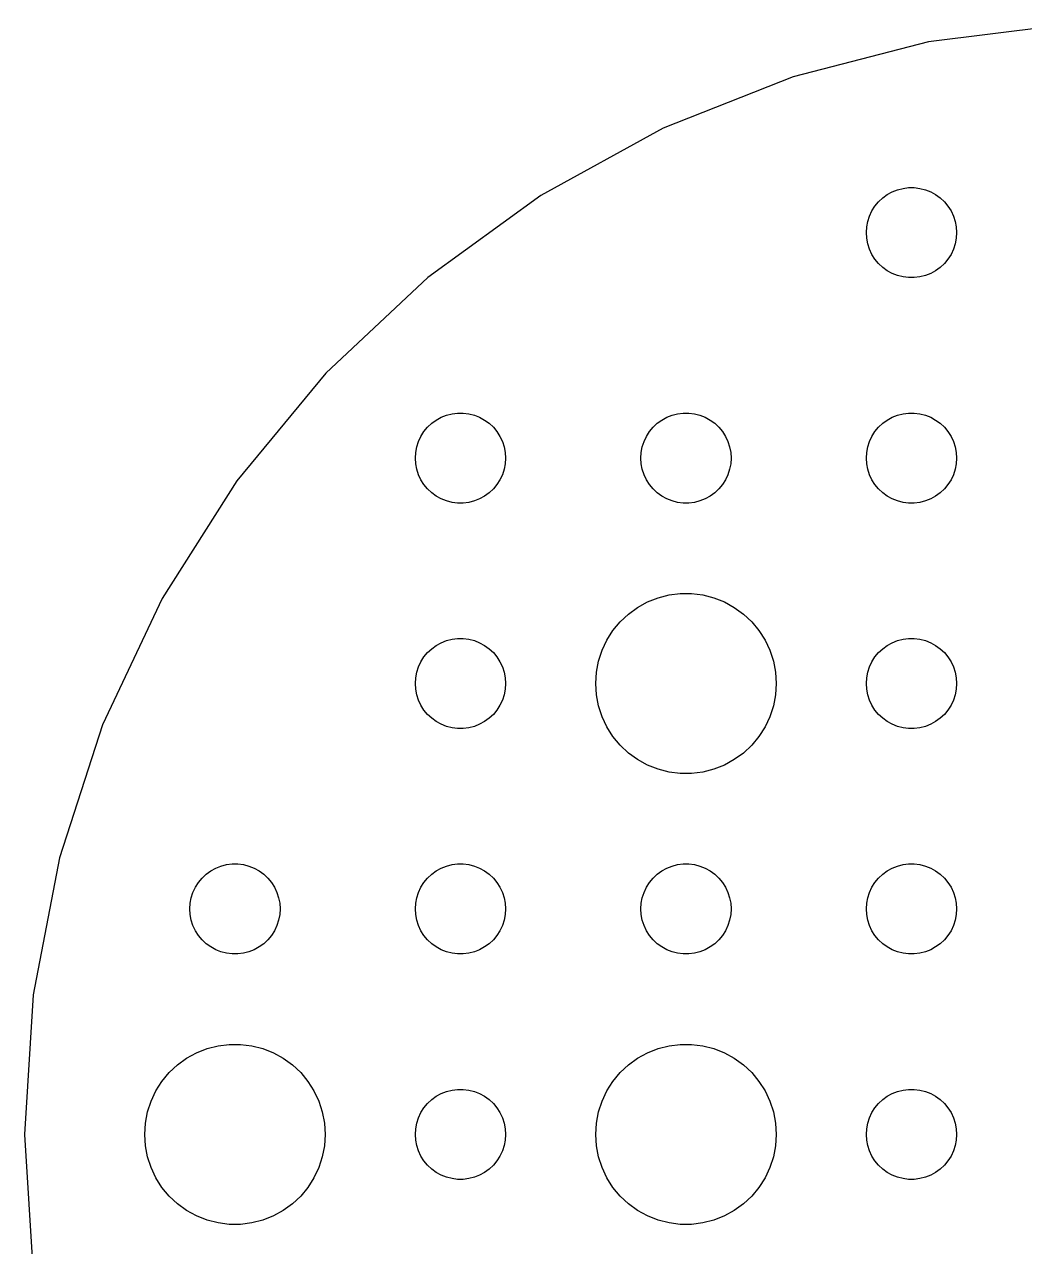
# Model space of a CAD drawing. Header units: metres. Extents: x -37 to 37, y 183 to 477.
# Drawn here: x -37 to -3.74, y 326.27 to 366.93 of the extents above; entities that cross this region are included whole.
import ezdxf

# ---------------------------------------------------------------- set-up
doc = ezdxf.new("R2010")
doc.units = ezdxf.units.M

msp = doc.modelspace()

# ---------------------------------------------------------------- linework, layer by layer
for p, q in [((-2.32324, 366.927), (-6.93311, 366.345)), ((-6.93311, 366.345), (-11.4336, 365.189)), ((-11.4336, 365.189), (-15.7538, 363.479)), ((-15.7538, 363.479), (-19.8256, 361.24)), ((-7.96352, 361.427), (-7.78107, 361.473)), ((-7.78107, 361.473), (-7.59418, 361.497)), ((-7.59418, 361.497), (-7.40581, 361.497)), ((-7.40581, 361.497), (-7.21892, 361.473)), ((-7.21892, 361.473), (-7.03647, 361.427)), ((-19.8256, 361.24), (-23.5847, 358.509)), ((-8.59344, 361.027), (-8.45613, 361.156)), ((-8.45613, 361.156), (-8.30373, 361.266)), ((-8.30373, 361.266), (-8.13866, 361.357)), ((-8.13866, 361.357), (-7.96352, 361.427)), ((-7.03647, 361.427), (-6.86133, 361.357)), ((-6.86133, 361.357), (-6.69626, 361.266)), ((-6.69626, 361.266), (-6.54385, 361.156)), ((-6.54385, 361.156), (-6.40654, 361.027)), ((-8.89465, 360.552), (-8.81445, 360.723)), ((-8.81445, 360.723), (-8.71352, 360.882)), ((-8.71352, 360.882), (-8.59344, 361.027)), ((-6.40654, 361.027), (-6.28647, 360.882)), ((-6.28647, 360.882), (-6.18553, 360.723)), ((-6.18553, 360.723), (-6.10533, 360.552)), ((-8.98816, 360.188), (-8.95287, 360.373)), ((-8.95287, 360.373), (-8.89465, 360.552)), ((-6.10533, 360.552), (-6.04712, 360.373)), ((-6.04712, 360.373), (-6.01183, 360.188)), ((-9, 360), (-8.98816, 360.188)), ((-8.98816, 359.812), (-9, 360)), ((-6.01183, 360.188), (-6, 360)), ((-6, 360), (-6.01183, 359.812)), ((-8.95287, 359.627), (-8.98816, 359.812)), ((-8.89465, 359.448), (-8.95287, 359.627)), ((-8.81445, 359.277), (-8.89465, 359.448)), ((-6.10533, 359.448), (-6.18553, 359.277)), ((-6.04712, 359.627), (-6.10533, 359.448)), ((-6.01183, 359.812), (-6.04712, 359.627)), ((-8.71352, 359.118), (-8.81445, 359.277)), ((-8.59344, 358.973), (-8.71352, 359.118)), ((-6.28647, 359.118), (-6.40654, 358.973)), ((-6.18553, 359.277), (-6.28647, 359.118)), ((-8.45613, 358.844), (-8.59344, 358.973)), ((-8.30373, 358.734), (-8.45613, 358.844)), ((-8.13866, 358.643), (-8.30373, 358.734)), ((-7.96352, 358.573), (-8.13866, 358.643)), ((-6.86133, 358.643), (-7.03647, 358.573)), ((-6.69626, 358.734), (-6.86133, 358.643)), ((-6.54385, 358.844), (-6.69626, 358.734)), ((-6.40654, 358.973), (-6.54385, 358.844)), ((-23.5847, 358.509), (-26.9718, 355.328)), ((-7.78107, 358.527), (-7.96352, 358.573)), ((-7.59418, 358.503), (-7.78107, 358.527)), ((-7.40581, 358.503), (-7.59418, 358.503)), ((-7.21892, 358.527), (-7.40581, 358.503)), ((-7.03647, 358.573), (-7.21892, 358.527)), ((-26.9718, 355.328), (-29.9336, 351.748)), ((-23.4561, 353.656), (-23.3037, 353.766)), ((-23.3037, 353.766), (-23.1387, 353.857)), ((-23.1387, 353.857), (-22.9635, 353.927)), ((-22.9635, 353.927), (-22.7811, 353.973)), ((-22.7811, 353.973), (-22.5942, 353.997)), ((-22.5942, 353.997), (-22.4058, 353.997)), ((-22.4058, 353.997), (-22.2189, 353.973)), ((-22.2189, 353.973), (-22.0365, 353.927)), ((-22.0365, 353.927), (-21.8613, 353.857)), ((-21.8613, 353.857), (-21.6963, 353.766)), ((-21.6963, 353.766), (-21.5439, 353.656)), ((-15.9561, 353.656), (-15.8037, 353.766)), ((-15.8037, 353.766), (-15.6387, 353.857)), ((-15.6387, 353.857), (-15.4635, 353.927)), ((-15.4635, 353.927), (-15.2811, 353.973)), ((-15.2811, 353.973), (-15.0942, 353.997)), ((-15.0942, 353.997), (-14.9058, 353.997)), ((-14.9058, 353.997), (-14.7189, 353.973)), ((-14.7189, 353.973), (-14.5365, 353.927)), ((-14.5365, 353.927), (-14.3613, 353.857)), ((-14.3613, 353.857), (-14.1963, 353.766)), ((-14.1963, 353.766), (-14.0439, 353.656)), ((-8.45613, 353.656), (-8.30373, 353.766)), ((-8.30373, 353.766), (-8.13866, 353.857)), ((-8.13866, 353.857), (-7.96352, 353.927)), ((-7.96352, 353.927), (-7.78107, 353.973)), ((-7.78107, 353.973), (-7.59418, 353.997)), ((-7.59418, 353.997), (-7.40581, 353.997)), ((-7.40581, 353.997), (-7.21892, 353.973)), ((-7.21892, 353.973), (-7.03647, 353.927)), ((-7.03647, 353.927), (-6.86133, 353.857)), ((-6.86133, 353.857), (-6.69626, 353.766)), ((-6.69626, 353.766), (-6.54385, 353.656)), ((-23.8145, 353.223), (-23.7135, 353.382)), ((-23.7135, 353.382), (-23.5934, 353.527)), ((-23.5934, 353.527), (-23.4561, 353.656)), ((-21.5439, 353.656), (-21.4065, 353.527)), ((-21.4065, 353.527), (-21.2865, 353.382)), ((-21.2865, 353.382), (-21.1855, 353.223)), ((-16.3145, 353.223), (-16.2135, 353.382)), ((-16.2135, 353.382), (-16.0934, 353.527)), ((-16.0934, 353.527), (-15.9561, 353.656)), ((-14.0439, 353.656), (-13.9065, 353.527)), ((-13.9065, 353.527), (-13.7865, 353.382)), ((-13.7865, 353.382), (-13.6855, 353.223)), ((-8.81445, 353.223), (-8.71352, 353.382)), ((-8.71352, 353.382), (-8.59344, 353.527)), ((-8.59344, 353.527), (-8.45613, 353.656)), ((-6.54385, 353.656), (-6.40654, 353.527)), ((-6.40654, 353.527), (-6.28647, 353.382)), ((-6.28647, 353.382), (-6.18553, 353.223)), ((-23.9529, 352.873), (-23.8947, 353.052)), ((-23.8947, 353.052), (-23.8145, 353.223)), ((-21.1855, 353.223), (-21.1053, 353.052)), ((-21.1053, 353.052), (-21.0471, 352.873)), ((-16.4529, 352.873), (-16.3947, 353.052)), ((-16.3947, 353.052), (-16.3145, 353.223)), ((-13.6855, 353.223), (-13.6053, 353.052)), ((-13.6053, 353.052), (-13.5471, 352.873)), ((-8.95287, 352.873), (-8.89465, 353.052)), ((-8.89465, 353.052), (-8.81445, 353.223)), ((-6.18553, 353.223), (-6.10533, 353.052)), ((-6.10533, 353.052), (-6.04712, 352.873)), ((-24, 352.5), (-23.9882, 352.688)), ((-23.9882, 352.688), (-23.9529, 352.873)), ((-21.0471, 352.873), (-21.0118, 352.688)), ((-21.0118, 352.688), (-21, 352.5)), ((-16.5, 352.5), (-16.4882, 352.688)), ((-16.4882, 352.688), (-16.4529, 352.873)), ((-13.5471, 352.873), (-13.5118, 352.688)), ((-13.5118, 352.688), (-13.5, 352.5)), ((-9, 352.5), (-8.98816, 352.688)), ((-8.98816, 352.688), (-8.95287, 352.873)), ((-6.04712, 352.873), (-6.01183, 352.688)), ((-6.01183, 352.688), (-6, 352.5)), ((-23.9882, 352.312), (-24, 352.5)), ((-23.9529, 352.127), (-23.9882, 352.312)), ((-23.8947, 351.948), (-23.9529, 352.127)), ((-21.0471, 352.127), (-21.1053, 351.948)), ((-21.0118, 352.312), (-21.0471, 352.127)), ((-21, 352.5), (-21.0118, 352.312)), ((-16.4882, 352.312), (-16.5, 352.5)), ((-16.4529, 352.127), (-16.4882, 352.312)), ((-16.3947, 351.948), (-16.4529, 352.127)), ((-13.5471, 352.127), (-13.6053, 351.948)), ((-13.5118, 352.312), (-13.5471, 352.127)), ((-13.5, 352.5), (-13.5118, 352.312)), ((-8.98816, 352.312), (-9, 352.5)), ((-8.95287, 352.127), (-8.98816, 352.312)), ((-8.89465, 351.948), (-8.95287, 352.127)), ((-6.04712, 352.127), (-6.10533, 351.948)), ((-6.01183, 352.312), (-6.04712, 352.127)), ((-6, 352.5), (-6.01183, 352.312)), ((-29.9336, 351.748), (-32.4233, 347.825)), ((-23.8145, 351.777), (-23.8947, 351.948)), ((-23.7135, 351.618), (-23.8145, 351.777)), ((-21.1855, 351.777), (-21.2865, 351.618)), ((-21.1053, 351.948), (-21.1855, 351.777)), ((-16.3145, 351.777), (-16.3947, 351.948)), ((-16.2135, 351.618), (-16.3145, 351.777)), ((-13.6855, 351.777), (-13.7865, 351.618)), ((-13.6053, 351.948), (-13.6855, 351.777)), ((-8.81445, 351.777), (-8.89465, 351.948)), ((-8.71352, 351.618), (-8.81445, 351.777)), ((-6.18553, 351.777), (-6.28647, 351.618)), ((-6.10533, 351.948), (-6.18553, 351.777)), ((-23.5934, 351.473), (-23.7135, 351.618)), ((-23.4561, 351.344), (-23.5934, 351.473)), ((-23.3037, 351.234), (-23.4561, 351.344)), ((-21.5439, 351.344), (-21.6963, 351.234)), ((-21.4065, 351.473), (-21.5439, 351.344)), ((-21.2865, 351.618), (-21.4065, 351.473)), ((-16.0934, 351.473), (-16.2135, 351.618)), ((-15.9561, 351.344), (-16.0934, 351.473)), ((-15.8037, 351.234), (-15.9561, 351.344)), ((-14.0439, 351.344), (-14.1963, 351.234)), ((-13.9065, 351.473), (-14.0439, 351.344)), ((-13.7865, 351.618), (-13.9065, 351.473)), ((-8.59344, 351.473), (-8.71352, 351.618)), ((-8.45613, 351.344), (-8.59344, 351.473)), ((-8.30373, 351.234), (-8.45613, 351.344)), ((-6.54385, 351.344), (-6.69626, 351.234)), ((-6.40654, 351.473), (-6.54385, 351.344)), ((-6.28647, 351.618), (-6.40654, 351.473)), ((-23.1387, 351.143), (-23.3037, 351.234)), ((-22.9635, 351.073), (-23.1387, 351.143)), ((-22.7811, 351.027), (-22.9635, 351.073)), ((-22.5942, 351.003), (-22.7811, 351.027)), ((-22.4058, 351.003), (-22.5942, 351.003)), ((-22.2189, 351.027), (-22.4058, 351.003)), ((-22.0365, 351.073), (-22.2189, 351.027)), ((-21.8613, 351.143), (-22.0365, 351.073)), ((-21.6963, 351.234), (-21.8613, 351.143)), ((-15.6387, 351.143), (-15.8037, 351.234)), ((-15.4635, 351.073), (-15.6387, 351.143)), ((-15.2811, 351.027), (-15.4635, 351.073)), ((-15.0942, 351.003), (-15.2811, 351.027)), ((-14.9058, 351.003), (-15.0942, 351.003)), ((-14.7189, 351.027), (-14.9058, 351.003)), ((-14.5365, 351.073), (-14.7189, 351.027)), ((-14.3613, 351.143), (-14.5365, 351.073)), ((-14.1963, 351.234), (-14.3613, 351.143)), ((-8.13866, 351.143), (-8.30373, 351.234)), ((-7.96352, 351.073), (-8.13866, 351.143)), ((-7.78107, 351.027), (-7.96352, 351.073)), ((-7.59418, 351.003), (-7.78107, 351.027)), ((-7.40581, 351.003), (-7.59418, 351.003)), ((-7.21892, 351.027), (-7.40581, 351.003)), ((-7.03647, 351.073), (-7.21892, 351.027)), ((-6.86133, 351.143), (-7.03647, 351.073)), ((-6.69626, 351.234), (-6.86133, 351.143)), ((-32.4233, 347.825), (-34.4017, 343.621)), ((-16.6075, 347.533), (-16.2773, 347.714)), ((-16.2773, 347.714), (-15.927, 347.853)), ((-15.927, 347.853), (-15.5621, 347.947)), ((-15.5621, 347.947), (-15.1884, 347.994)), ((-15.1884, 347.994), (-14.8116, 347.994)), ((-14.8116, 347.994), (-14.4379, 347.947)), ((-14.4379, 347.947), (-14.0729, 347.853)), ((-14.0729, 347.853), (-13.7227, 347.714)), ((-13.7227, 347.714), (-13.3925, 347.533)), ((-17.1869, 347.054), (-16.9123, 347.312)), ((-16.9123, 347.312), (-16.6075, 347.533)), ((-13.3925, 347.533), (-13.0877, 347.312)), ((-13.0877, 347.312), (-12.8131, 347.054)), ((-17.427, 346.763), (-17.1869, 347.054)), ((-12.8131, 347.054), (-12.5729, 346.763)), ((-23.1387, 346.357), (-22.9635, 346.427)), ((-22.9635, 346.427), (-22.7811, 346.473)), ((-22.7811, 346.473), (-22.5942, 346.497)), ((-22.5942, 346.497), (-22.4058, 346.497)), ((-22.4058, 346.497), (-22.2189, 346.473)), ((-22.2189, 346.473), (-22.0365, 346.427)), ((-22.0365, 346.427), (-21.8613, 346.357)), ((-17.7893, 346.104), (-17.6289, 346.445)), ((-17.6289, 346.445), (-17.427, 346.763)), ((-12.5729, 346.763), (-12.3711, 346.445)), ((-12.3711, 346.445), (-12.2107, 346.104)), ((-8.13866, 346.357), (-7.96352, 346.427)), ((-7.96352, 346.427), (-7.78107, 346.473)), ((-7.78107, 346.473), (-7.59418, 346.497)), ((-7.59418, 346.497), (-7.40581, 346.497)), ((-7.40581, 346.497), (-7.21892, 346.473)), ((-7.21892, 346.473), (-7.03647, 346.427)), ((-7.03647, 346.427), (-6.86133, 346.357)), ((-23.7135, 345.882), (-23.5934, 346.027)), ((-23.5934, 346.027), (-23.4561, 346.156)), ((-23.4561, 346.156), (-23.3037, 346.266)), ((-23.3037, 346.266), (-23.1387, 346.357)), ((-21.8613, 346.357), (-21.6963, 346.266)), ((-21.6963, 346.266), (-21.5439, 346.156)), ((-21.5439, 346.156), (-21.4065, 346.027)), ((-21.4065, 346.027), (-21.2865, 345.882)), ((-17.9057, 345.746), (-17.7893, 346.104)), ((-12.2107, 346.104), (-12.0942, 345.746)), ((-8.71352, 345.882), (-8.59344, 346.027)), ((-8.59344, 346.027), (-8.45613, 346.156)), ((-8.45613, 346.156), (-8.30373, 346.266)), ((-8.30373, 346.266), (-8.13866, 346.357)), ((-6.86133, 346.357), (-6.69626, 346.266)), ((-6.69626, 346.266), (-6.54385, 346.156)), ((-6.54385, 346.156), (-6.40654, 346.027)), ((-6.40654, 346.027), (-6.28647, 345.882)), ((-23.8947, 345.552), (-23.8145, 345.723)), ((-23.8145, 345.723), (-23.7135, 345.882)), ((-21.2865, 345.882), (-21.1855, 345.723)), ((-21.1855, 345.723), (-21.1053, 345.552)), ((-17.9763, 345.376), (-17.9057, 345.746)), ((-12.0942, 345.746), (-12.0237, 345.376)), ((-8.89465, 345.552), (-8.81445, 345.723)), ((-8.81445, 345.723), (-8.71352, 345.882)), ((-6.28647, 345.882), (-6.18553, 345.723)), ((-6.18553, 345.723), (-6.10533, 345.552)), ((-23.9882, 345.188), (-23.9529, 345.373)), ((-23.9529, 345.373), (-23.8947, 345.552)), ((-21.1053, 345.552), (-21.0471, 345.373)), ((-21.0471, 345.373), (-21.0118, 345.188)), ((-18, 345), (-17.9763, 345.376)), ((-12.0237, 345.376), (-12, 345)), ((-8.98816, 345.188), (-8.95287, 345.373)), ((-8.95287, 345.373), (-8.89465, 345.552)), ((-6.10533, 345.552), (-6.04712, 345.373)), ((-6.04712, 345.373), (-6.01183, 345.188)), ((-24, 345), (-23.9882, 345.188)), ((-23.9882, 344.812), (-24, 345)), ((-23.9529, 344.627), (-23.9882, 344.812)), ((-21.0118, 344.812), (-21.0471, 344.627)), ((-21.0118, 345.188), (-21, 345)), ((-21, 345), (-21.0118, 344.812)), ((-17.9763, 344.624), (-18, 345)), ((-12, 345), (-12.0237, 344.624)), ((-9, 345), (-8.98816, 345.188)), ((-8.98816, 344.812), (-9, 345)), ((-8.95287, 344.627), (-8.98816, 344.812)), ((-6.01183, 344.812), (-6.04712, 344.627)), ((-6.01183, 345.188), (-6, 345)), ((-6, 345), (-6.01183, 344.812)), ((-23.8947, 344.448), (-23.9529, 344.627)), ((-23.8145, 344.277), (-23.8947, 344.448)), ((-21.1053, 344.448), (-21.1855, 344.277)), ((-21.0471, 344.627), (-21.1053, 344.448)), ((-17.9057, 344.254), (-17.9763, 344.624)), ((-12.0237, 344.624), (-12.0942, 344.254)), ((-8.89465, 344.448), (-8.95287, 344.627)), ((-8.81445, 344.277), (-8.89465, 344.448)), ((-6.10533, 344.448), (-6.18553, 344.277)), ((-6.04712, 344.627), (-6.10533, 344.448)), ((-23.7135, 344.118), (-23.8145, 344.277)), ((-23.5934, 343.973), (-23.7135, 344.118)), ((-21.2865, 344.118), (-21.4065, 343.973)), ((-21.1855, 344.277), (-21.2865, 344.118)), ((-17.7893, 343.896), (-17.9057, 344.254)), ((-12.0942, 344.254), (-12.2107, 343.896)), ((-8.71352, 344.118), (-8.81445, 344.277)), ((-8.59344, 343.973), (-8.71352, 344.118)), ((-6.28647, 344.118), (-6.40654, 343.973)), ((-6.18553, 344.277), (-6.28647, 344.118)), ((-34.4017, 343.621), (-35.8376, 339.202)), ((-23.4561, 343.844), (-23.5934, 343.973)), ((-23.3037, 343.734), (-23.4561, 343.844)), ((-23.1387, 343.643), (-23.3037, 343.734)), ((-22.9635, 343.573), (-23.1387, 343.643)), ((-21.8613, 343.643), (-22.0365, 343.573)), ((-21.6963, 343.734), (-21.8613, 343.643)), ((-21.5439, 343.844), (-21.6963, 343.734)), ((-21.4065, 343.973), (-21.5439, 343.844)), ((-17.6289, 343.555), (-17.7893, 343.896)), ((-12.2107, 343.896), (-12.3711, 343.555)), ((-8.45613, 343.844), (-8.59344, 343.973)), ((-8.30373, 343.734), (-8.45613, 343.844)), ((-8.13866, 343.643), (-8.30373, 343.734)), ((-7.96352, 343.573), (-8.13866, 343.643)), ((-6.86133, 343.643), (-7.03647, 343.573)), ((-6.69626, 343.734), (-6.86133, 343.643)), ((-6.54385, 343.844), (-6.69626, 343.734)), ((-6.40654, 343.973), (-6.54385, 343.844)), ((-22.7811, 343.527), (-22.9635, 343.573)), ((-22.5942, 343.503), (-22.7811, 343.527)), ((-22.4058, 343.503), (-22.5942, 343.503)), ((-22.2189, 343.527), (-22.4058, 343.503)), ((-22.0365, 343.573), (-22.2189, 343.527)), ((-17.427, 343.237), (-17.6289, 343.555)), ((-17.1869, 342.946), (-17.427, 343.237)), ((-12.5729, 343.237), (-12.8131, 342.946)), ((-12.3711, 343.555), (-12.5729, 343.237)), ((-7.78107, 343.527), (-7.96352, 343.573)), ((-7.59418, 343.503), (-7.78107, 343.527)), ((-7.40581, 343.503), (-7.59418, 343.503)), ((-7.21892, 343.527), (-7.40581, 343.503)), ((-7.03647, 343.573), (-7.21892, 343.527)), ((-16.9123, 342.688), (-17.1869, 342.946)), ((-12.8131, 342.946), (-13.0877, 342.688)), ((-16.6075, 342.467), (-16.9123, 342.688)), ((-16.2773, 342.286), (-16.6075, 342.467)), ((-13.3925, 342.467), (-13.7227, 342.286)), ((-13.0877, 342.688), (-13.3925, 342.467)), ((-15.927, 342.147), (-16.2773, 342.286)), ((-15.5621, 342.053), (-15.927, 342.147)), ((-15.1884, 342.006), (-15.5621, 342.053)), ((-14.8116, 342.006), (-15.1884, 342.006)), ((-14.4379, 342.053), (-14.8116, 342.006)), ((-14.0729, 342.147), (-14.4379, 342.053)), ((-13.7227, 342.286), (-14.0729, 342.147)), ((-35.8376, 339.202), (-36.7082, 334.637)), ((-30.9561, 338.656), (-30.8037, 338.766)), ((-30.8037, 338.766), (-30.6387, 338.857)), ((-30.6387, 338.857), (-30.4635, 338.927)), ((-30.4635, 338.927), (-30.2811, 338.973)), ((-30.2811, 338.973), (-30.0942, 338.997)), ((-30.0942, 338.997), (-29.9058, 338.997)), ((-29.9058, 338.997), (-29.7189, 338.973)), ((-29.7189, 338.973), (-29.5365, 338.927)), ((-29.5365, 338.927), (-29.3613, 338.857)), ((-29.3613, 338.857), (-29.1963, 338.766)), ((-29.1963, 338.766), (-29.0439, 338.656)), ((-23.4561, 338.656), (-23.3037, 338.766)), ((-23.3037, 338.766), (-23.1387, 338.857)), ((-23.1387, 338.857), (-22.9635, 338.927)), ((-22.9635, 338.927), (-22.7811, 338.973)), ((-22.7811, 338.973), (-22.5942, 338.997)), ((-22.5942, 338.997), (-22.4058, 338.997)), ((-22.4058, 338.997), (-22.2189, 338.973)), ((-22.2189, 338.973), (-22.0365, 338.927)), ((-22.0365, 338.927), (-21.8613, 338.857)), ((-21.8613, 338.857), (-21.6963, 338.766)), ((-21.6963, 338.766), (-21.5439, 338.656)), ((-15.9561, 338.656), (-15.8037, 338.766)), ((-15.8037, 338.766), (-15.6387, 338.857)), ((-15.6387, 338.857), (-15.4635, 338.927)), ((-15.4635, 338.927), (-15.2811, 338.973)), ((-15.2811, 338.973), (-15.0942, 338.997)), ((-15.0942, 338.997), (-14.9058, 338.997)), ((-14.9058, 338.997), (-14.7189, 338.973)), ((-14.7189, 338.973), (-14.5365, 338.927)), ((-14.5365, 338.927), (-14.3613, 338.857)), ((-14.3613, 338.857), (-14.1963, 338.766)), ((-14.1963, 338.766), (-14.0439, 338.656)), ((-8.45613, 338.656), (-8.30373, 338.766)), ((-8.30373, 338.766), (-8.13866, 338.857)), ((-8.13866, 338.857), (-7.96352, 338.927)), ((-7.96352, 338.927), (-7.78107, 338.973)), ((-7.78107, 338.973), (-7.59418, 338.997)), ((-7.59418, 338.997), (-7.40581, 338.997)), ((-7.40581, 338.997), (-7.21892, 338.973)), ((-7.21892, 338.973), (-7.03647, 338.927)), ((-7.03647, 338.927), (-6.86133, 338.857)), ((-6.86133, 338.857), (-6.69626, 338.766)), ((-6.69626, 338.766), (-6.54385, 338.656)), ((-31.3145, 338.223), (-31.2135, 338.382)), ((-31.2135, 338.382), (-31.0934, 338.527)), ((-31.0934, 338.527), (-30.9561, 338.656)), ((-29.0439, 338.656), (-28.9065, 338.527)), ((-28.9065, 338.527), (-28.7865, 338.382)), ((-28.7865, 338.382), (-28.6855, 338.223)), ((-23.8145, 338.223), (-23.7135, 338.382)), ((-23.7135, 338.382), (-23.5934, 338.527)), ((-23.5934, 338.527), (-23.4561, 338.656)), ((-21.5439, 338.656), (-21.4065, 338.527)), ((-21.4065, 338.527), (-21.2865, 338.382)), ((-21.2865, 338.382), (-21.1855, 338.223)), ((-16.3145, 338.223), (-16.2135, 338.382)), ((-16.2135, 338.382), (-16.0934, 338.527)), ((-16.0934, 338.527), (-15.9561, 338.656)), ((-14.0439, 338.656), (-13.9065, 338.527)), ((-13.9065, 338.527), (-13.7865, 338.382)), ((-13.7865, 338.382), (-13.6855, 338.223)), ((-8.81445, 338.223), (-8.71352, 338.382)), ((-8.71352, 338.382), (-8.59344, 338.527)), ((-8.59344, 338.527), (-8.45613, 338.656)), ((-6.54385, 338.656), (-6.40654, 338.527)), ((-6.40654, 338.527), (-6.28647, 338.382)), ((-6.28647, 338.382), (-6.18553, 338.223)), ((-31.4529, 337.873), (-31.3947, 338.052)), ((-31.3947, 338.052), (-31.3145, 338.223)), ((-28.6855, 338.223), (-28.6053, 338.052)), ((-28.6053, 338.052), (-28.5471, 337.873)), ((-23.9529, 337.873), (-23.8947, 338.052)), ((-23.8947, 338.052), (-23.8145, 338.223)), ((-21.1855, 338.223), (-21.1053, 338.052)), ((-21.1053, 338.052), (-21.0471, 337.873)), ((-16.4529, 337.873), (-16.3947, 338.052)), ((-16.3947, 338.052), (-16.3145, 338.223)), ((-13.6855, 338.223), (-13.6053, 338.052)), ((-13.6053, 338.052), (-13.5471, 337.873)), ((-8.95287, 337.873), (-8.89465, 338.052)), ((-8.89465, 338.052), (-8.81445, 338.223)), ((-6.18553, 338.223), (-6.10533, 338.052)), ((-6.10533, 338.052), (-6.04712, 337.873)), ((-31.5, 337.5), (-31.4882, 337.688)), ((-31.4882, 337.312), (-31.5, 337.5)), ((-31.4882, 337.688), (-31.4529, 337.873)), ((-28.5471, 337.873), (-28.5118, 337.688)), ((-28.5118, 337.688), (-28.5, 337.5)), ((-28.5, 337.5), (-28.5118, 337.312)), ((-24, 337.5), (-23.9882, 337.688)), ((-23.9882, 337.312), (-24, 337.5)), ((-23.9882, 337.688), (-23.9529, 337.873)), ((-21.0471, 337.873), (-21.0118, 337.688)), ((-21.0118, 337.688), (-21, 337.5)), ((-21, 337.5), (-21.0118, 337.312)), ((-16.5, 337.5), (-16.4882, 337.688)), ((-16.4882, 337.312), (-16.5, 337.5)), ((-16.4882, 337.688), (-16.4529, 337.873)), ((-13.5471, 337.873), (-13.5118, 337.688)), ((-13.5118, 337.688), (-13.5, 337.5)), ((-13.5, 337.5), (-13.5118, 337.312)), ((-9, 337.5), (-8.98816, 337.688)), ((-8.98816, 337.312), (-9, 337.5)), ((-8.98816, 337.688), (-8.95287, 337.873)), ((-6.04712, 337.873), (-6.01183, 337.688)), ((-6.01183, 337.688), (-6, 337.5)), ((-6, 337.5), (-6.01183, 337.312)), ((-31.4529, 337.127), (-31.4882, 337.312)), ((-31.3947, 336.948), (-31.4529, 337.127)), ((-28.5471, 337.127), (-28.6053, 336.948)), ((-28.5118, 337.312), (-28.5471, 337.127)), ((-23.9529, 337.127), (-23.9882, 337.312)), ((-23.8947, 336.948), (-23.9529, 337.127)), ((-21.0471, 337.127), (-21.1053, 336.948)), ((-21.0118, 337.312), (-21.0471, 337.127)), ((-16.4529, 337.127), (-16.4882, 337.312)), ((-16.3947, 336.948), (-16.4529, 337.127)), ((-13.5471, 337.127), (-13.6053, 336.948)), ((-13.5118, 337.312), (-13.5471, 337.127)), ((-8.95287, 337.127), (-8.98816, 337.312)), ((-8.89465, 336.948), (-8.95287, 337.127)), ((-6.04712, 337.127), (-6.10533, 336.948)), ((-6.01183, 337.312), (-6.04712, 337.127)), ((-31.3145, 336.777), (-31.3947, 336.948)), ((-31.2135, 336.618), (-31.3145, 336.777)), ((-28.6855, 336.777), (-28.7865, 336.618)), ((-28.6053, 336.948), (-28.6855, 336.777)), ((-23.8145, 336.777), (-23.8947, 336.948)), ((-23.7135, 336.618), (-23.8145, 336.777)), ((-21.1855, 336.777), (-21.2865, 336.618)), ((-21.1053, 336.948), (-21.1855, 336.777)), ((-16.3145, 336.777), (-16.3947, 336.948)), ((-16.2135, 336.618), (-16.3145, 336.777)), ((-13.6855, 336.777), (-13.7865, 336.618)), ((-13.6053, 336.948), (-13.6855, 336.777)), ((-8.81445, 336.777), (-8.89465, 336.948)), ((-8.71352, 336.618), (-8.81445, 336.777)), ((-6.18553, 336.777), (-6.28647, 336.618)), ((-6.10533, 336.948), (-6.18553, 336.777)), ((-31.0934, 336.473), (-31.2135, 336.618)), ((-30.9561, 336.344), (-31.0934, 336.473)), ((-30.8037, 336.234), (-30.9561, 336.344)), ((-29.0439, 336.344), (-29.1963, 336.234)), ((-28.9065, 336.473), (-29.0439, 336.344)), ((-28.7865, 336.618), (-28.9065, 336.473)), ((-23.5934, 336.473), (-23.7135, 336.618)), ((-23.4561, 336.344), (-23.5934, 336.473)), ((-23.3037, 336.234), (-23.4561, 336.344)), ((-21.5439, 336.344), (-21.6963, 336.234)), ((-21.4065, 336.473), (-21.5439, 336.344)), ((-21.2865, 336.618), (-21.4065, 336.473)), ((-16.0934, 336.473), (-16.2135, 336.618)), ((-15.9561, 336.344), (-16.0934, 336.473)), ((-15.8037, 336.234), (-15.9561, 336.344)), ((-14.0439, 336.344), (-14.1963, 336.234)), ((-13.9065, 336.473), (-14.0439, 336.344)), ((-13.7865, 336.618), (-13.9065, 336.473)), ((-8.59344, 336.473), (-8.71352, 336.618)), ((-8.45613, 336.344), (-8.59344, 336.473)), ((-8.30373, 336.234), (-8.45613, 336.344)), ((-6.54385, 336.344), (-6.69626, 336.234)), ((-6.40654, 336.473), (-6.54385, 336.344)), ((-6.28647, 336.618), (-6.40654, 336.473)), ((-30.6387, 336.143), (-30.8037, 336.234)), ((-30.4635, 336.073), (-30.6387, 336.143)), ((-30.2811, 336.027), (-30.4635, 336.073)), ((-30.0942, 336.003), (-30.2811, 336.027)), ((-29.9058, 336.003), (-30.0942, 336.003)), ((-29.7189, 336.027), (-29.9058, 336.003)), ((-29.5365, 336.073), (-29.7189, 336.027)), ((-29.3613, 336.143), (-29.5365, 336.073)), ((-29.1963, 336.234), (-29.3613, 336.143)), ((-23.1387, 336.143), (-23.3037, 336.234)), ((-22.9635, 336.073), (-23.1387, 336.143)), ((-22.7811, 336.027), (-22.9635, 336.073)), ((-22.5942, 336.003), (-22.7811, 336.027)), ((-22.4058, 336.003), (-22.5942, 336.003)), ((-22.2189, 336.027), (-22.4058, 336.003)), ((-22.0365, 336.073), (-22.2189, 336.027)), ((-21.8613, 336.143), (-22.0365, 336.073)), ((-21.6963, 336.234), (-21.8613, 336.143)), ((-15.6387, 336.143), (-15.8037, 336.234)), ((-15.4635, 336.073), (-15.6387, 336.143)), ((-15.2811, 336.027), (-15.4635, 336.073)), ((-15.0942, 336.003), (-15.2811, 336.027)), ((-14.9058, 336.003), (-15.0942, 336.003)), ((-14.7189, 336.027), (-14.9058, 336.003)), ((-14.5365, 336.073), (-14.7189, 336.027)), ((-14.3613, 336.143), (-14.5365, 336.073)), ((-14.1963, 336.234), (-14.3613, 336.143)), ((-8.13866, 336.143), (-8.30373, 336.234)), ((-7.96352, 336.073), (-8.13866, 336.143)), ((-7.78107, 336.027), (-7.96352, 336.073)), ((-7.59418, 336.003), (-7.78107, 336.027)), ((-7.40581, 336.003), (-7.59418, 336.003)), ((-7.21892, 336.027), (-7.40581, 336.003)), ((-7.03647, 336.073), (-7.21892, 336.027)), ((-6.86133, 336.143), (-7.03647, 336.073)), ((-6.69626, 336.234), (-6.86133, 336.143)), ((-36.7082, 334.637), (-37, 330)), ((-31.6075, 332.533), (-31.2773, 332.714)), ((-31.2773, 332.714), (-30.927, 332.853)), ((-30.927, 332.853), (-30.5621, 332.947)), ((-30.5621, 332.947), (-30.1884, 332.994)), ((-30.1884, 332.994), (-29.8116, 332.994)), ((-29.8116, 332.994), (-29.4379, 332.947)), ((-29.4379, 332.947), (-29.0729, 332.853)), ((-29.0729, 332.853), (-28.7227, 332.714)), ((-28.7227, 332.714), (-28.3925, 332.533)), ((-16.6075, 332.533), (-16.2773, 332.714)), ((-16.2773, 332.714), (-15.927, 332.853)), ((-15.927, 332.853), (-15.5621, 332.947)), ((-15.5621, 332.947), (-15.1884, 332.994)), ((-15.1884, 332.994), (-14.8116, 332.994)), ((-14.8116, 332.994), (-14.4379, 332.947)), ((-14.4379, 332.947), (-14.0729, 332.853)), ((-14.0729, 332.853), (-13.7227, 332.714)), ((-13.7227, 332.714), (-13.3925, 332.533)), ((-32.1869, 332.054), (-31.9123, 332.312)), ((-31.9123, 332.312), (-31.6075, 332.533)), ((-28.3925, 332.533), (-28.0877, 332.312)), ((-28.0877, 332.312), (-27.8131, 332.054)), ((-17.1869, 332.054), (-16.9123, 332.312)), ((-16.9123, 332.312), (-16.6075, 332.533)), ((-13.3925, 332.533), (-13.0877, 332.312)), ((-13.0877, 332.312), (-12.8131, 332.054)), ((-32.427, 331.763), (-32.1869, 332.054)), ((-27.8131, 332.054), (-27.5729, 331.763)), ((-17.427, 331.763), (-17.1869, 332.054)), ((-12.8131, 332.054), (-12.5729, 331.763)), ((-32.7893, 331.104), (-32.6289, 331.445)), ((-32.6289, 331.445), (-32.427, 331.763)), ((-27.5729, 331.763), (-27.3711, 331.445)), ((-27.3711, 331.445), (-27.2107, 331.104)), ((-23.1387, 331.357), (-22.9635, 331.427)), ((-22.9635, 331.427), (-22.7811, 331.473)), ((-22.7811, 331.473), (-22.5942, 331.497)), ((-22.5942, 331.497), (-22.4058, 331.497)), ((-22.4058, 331.497), (-22.2189, 331.473)), ((-22.2189, 331.473), (-22.0365, 331.427)), ((-22.0365, 331.427), (-21.8613, 331.357)), ((-17.7893, 331.104), (-17.6289, 331.445)), ((-17.6289, 331.445), (-17.427, 331.763)), ((-12.5729, 331.763), (-12.3711, 331.445)), ((-12.3711, 331.445), (-12.2107, 331.104)), ((-8.13866, 331.357), (-7.96352, 331.427)), ((-7.96352, 331.427), (-7.78107, 331.473)), ((-7.78107, 331.473), (-7.59418, 331.497)), ((-7.59418, 331.497), (-7.40581, 331.497)), ((-7.40581, 331.497), (-7.21892, 331.473)), ((-7.21892, 331.473), (-7.03647, 331.427)), ((-7.03647, 331.427), (-6.86133, 331.357)), ((-32.9057, 330.746), (-32.7893, 331.104)), ((-27.2107, 331.104), (-27.0942, 330.746)), ((-23.7135, 330.882), (-23.5934, 331.027)), ((-23.5934, 331.027), (-23.4561, 331.156)), ((-23.4561, 331.156), (-23.3037, 331.266)), ((-23.3037, 331.266), (-23.1387, 331.357)), ((-21.8613, 331.357), (-21.6963, 331.266)), ((-21.6963, 331.266), (-21.5439, 331.156)), ((-21.5439, 331.156), (-21.4065, 331.027)), ((-21.4065, 331.027), (-21.2865, 330.882)), ((-17.9057, 330.746), (-17.7893, 331.104)), ((-12.2107, 331.104), (-12.0942, 330.746)), ((-8.71352, 330.882), (-8.59344, 331.027)), ((-8.59344, 331.027), (-8.45613, 331.156)), ((-8.45613, 331.156), (-8.30373, 331.266)), ((-8.30373, 331.266), (-8.13866, 331.357)), ((-6.86133, 331.357), (-6.69626, 331.266)), ((-6.69626, 331.266), (-6.54385, 331.156)), ((-6.54385, 331.156), (-6.40654, 331.027)), ((-6.40654, 331.027), (-6.28647, 330.882)), ((-32.9763, 330.376), (-32.9057, 330.746)), ((-27.0942, 330.746), (-27.0237, 330.376)), ((-23.8947, 330.552), (-23.8145, 330.723)), ((-23.8145, 330.723), (-23.7135, 330.882)), ((-21.2865, 330.882), (-21.1855, 330.723)), ((-21.1855, 330.723), (-21.1053, 330.552)), ((-17.9763, 330.376), (-17.9057, 330.746)), ((-12.0942, 330.746), (-12.0237, 330.376)), ((-8.89465, 330.552), (-8.81445, 330.723)), ((-8.81445, 330.723), (-8.71352, 330.882)), ((-6.28647, 330.882), (-6.18553, 330.723)), ((-6.18553, 330.723), (-6.10533, 330.552)), ((-33, 330), (-32.9763, 330.376)), ((-27.0237, 330.376), (-27, 330)), ((-24, 330), (-23.9882, 330.188)), ((-23.9882, 330.188), (-23.9529, 330.373)), ((-23.9529, 330.373), (-23.8947, 330.552)), ((-21.1053, 330.552), (-21.0471, 330.373)), ((-21.0471, 330.373), (-21.0118, 330.188)), ((-21.0118, 330.188), (-21, 330)), ((-18, 330), (-17.9763, 330.376)), ((-12.0237, 330.376), (-12, 330)), ((-9, 330), (-8.98816, 330.188)), ((-8.98816, 330.188), (-8.95287, 330.373)), ((-8.95287, 330.373), (-8.89465, 330.552)), ((-6.10533, 330.552), (-6.04712, 330.373)), ((-6.04712, 330.373), (-6.01183, 330.188)), ((-6.01183, 330.188), (-6, 330)), ((-37, 330), (-36.7082, 325.363)), ((-32.9763, 329.624), (-33, 330)), ((-27, 330), (-27.0237, 329.624)), ((-23.9882, 329.812), (-24, 330)), ((-23.9529, 329.627), (-23.9882, 329.812)), ((-21.0118, 329.812), (-21.0471, 329.627)), ((-21, 330), (-21.0118, 329.812)), ((-17.9763, 329.624), (-18, 330)), ((-12, 330), (-12.0237, 329.624)), ((-8.98816, 329.812), (-9, 330)), ((-8.95287, 329.627), (-8.98816, 329.812)), ((-6.01183, 329.812), (-6.04712, 329.627)), ((-6, 330), (-6.01183, 329.812)), ((-32.9057, 329.254), (-32.9763, 329.624)), ((-27.0237, 329.624), (-27.0942, 329.254)), ((-23.8947, 329.448), (-23.9529, 329.627)), ((-23.8145, 329.277), (-23.8947, 329.448)), ((-21.1053, 329.448), (-21.1855, 329.277)), ((-21.0471, 329.627), (-21.1053, 329.448)), ((-17.9057, 329.254), (-17.9763, 329.624)), ((-12.0237, 329.624), (-12.0942, 329.254)), ((-8.89465, 329.448), (-8.95287, 329.627)), ((-8.81445, 329.277), (-8.89465, 329.448)), ((-6.10533, 329.448), (-6.18553, 329.277)), ((-6.04712, 329.627), (-6.10533, 329.448)), ((-32.7893, 328.896), (-32.9057, 329.254)), ((-27.0942, 329.254), (-27.2107, 328.896)), ((-23.7135, 329.118), (-23.8145, 329.277)), ((-23.5934, 328.973), (-23.7135, 329.118)), ((-23.4561, 328.844), (-23.5934, 328.973)), ((-21.4065, 328.973), (-21.5439, 328.844)), ((-21.2865, 329.118), (-21.4065, 328.973)), ((-21.1855, 329.277), (-21.2865, 329.118)), ((-17.7893, 328.896), (-17.9057, 329.254)), ((-12.0942, 329.254), (-12.2107, 328.896)), ((-8.71352, 329.118), (-8.81445, 329.277)), ((-8.59344, 328.973), (-8.71352, 329.118)), ((-8.45613, 328.844), (-8.59344, 328.973)), ((-6.40654, 328.973), (-6.54385, 328.844)), ((-6.28647, 329.118), (-6.40654, 328.973)), ((-6.18553, 329.277), (-6.28647, 329.118)), ((-32.6289, 328.555), (-32.7893, 328.896)), ((-32.427, 328.237), (-32.6289, 328.555)), ((-27.3711, 328.555), (-27.5729, 328.237)), ((-27.2107, 328.896), (-27.3711, 328.555)), ((-23.3037, 328.734), (-23.4561, 328.844)), ((-23.1387, 328.643), (-23.3037, 328.734)), ((-22.9635, 328.573), (-23.1387, 328.643)), ((-22.7811, 328.527), (-22.9635, 328.573)), ((-22.0365, 328.573), (-22.2189, 328.527)), ((-21.8613, 328.643), (-22.0365, 328.573)), ((-21.6963, 328.734), (-21.8613, 328.643)), ((-21.5439, 328.844), (-21.6963, 328.734)), ((-17.6289, 328.555), (-17.7893, 328.896)), ((-17.427, 328.237), (-17.6289, 328.555)), ((-12.3711, 328.555), (-12.5729, 328.237)), ((-12.2107, 328.896), (-12.3711, 328.555)), ((-8.30373, 328.734), (-8.45613, 328.844)), ((-8.13866, 328.643), (-8.30373, 328.734)), ((-7.96352, 328.573), (-8.13866, 328.643)), ((-7.78107, 328.527), (-7.96352, 328.573)), ((-7.03647, 328.573), (-7.21892, 328.527)), ((-6.86133, 328.643), (-7.03647, 328.573)), ((-6.69626, 328.734), (-6.86133, 328.643)), ((-6.54385, 328.844), (-6.69626, 328.734)), ((-32.1869, 327.946), (-32.427, 328.237)), ((-27.5729, 328.237), (-27.8131, 327.946)), ((-22.5942, 328.503), (-22.7811, 328.527)), ((-22.4058, 328.503), (-22.5942, 328.503)), ((-22.2189, 328.527), (-22.4058, 328.503)), ((-17.1869, 327.946), (-17.427, 328.237)), ((-12.5729, 328.237), (-12.8131, 327.946)), ((-7.59418, 328.503), (-7.78107, 328.527)), ((-7.40581, 328.503), (-7.59418, 328.503)), ((-7.21892, 328.527), (-7.40581, 328.503)), ((-31.9123, 327.688), (-32.1869, 327.946)), ((-27.8131, 327.946), (-28.0877, 327.688)), ((-16.9123, 327.688), (-17.1869, 327.946)), ((-12.8131, 327.946), (-13.0877, 327.688)), ((-31.6075, 327.467), (-31.9123, 327.688)), ((-31.2773, 327.286), (-31.6075, 327.467)), ((-28.3925, 327.467), (-28.7227, 327.286)), ((-28.0877, 327.688), (-28.3925, 327.467)), ((-16.6075, 327.467), (-16.9123, 327.688)), ((-16.2773, 327.286), (-16.6075, 327.467)), ((-13.3925, 327.467), (-13.7227, 327.286)), ((-13.0877, 327.688), (-13.3925, 327.467)), ((-30.927, 327.147), (-31.2773, 327.286)), ((-30.5621, 327.053), (-30.927, 327.147)), ((-30.1884, 327.006), (-30.5621, 327.053)), ((-29.8116, 327.006), (-30.1884, 327.006)), ((-29.4379, 327.053), (-29.8116, 327.006)), ((-29.0729, 327.147), (-29.4379, 327.053)), ((-28.7227, 327.286), (-29.0729, 327.147)), ((-15.927, 327.147), (-16.2773, 327.286)), ((-15.5621, 327.053), (-15.927, 327.147)), ((-15.1884, 327.006), (-15.5621, 327.053)), ((-14.8116, 327.006), (-15.1884, 327.006)), ((-14.4379, 327.053), (-14.8116, 327.006)), ((-14.0729, 327.147), (-14.4379, 327.053)), ((-13.7227, 327.286), (-14.0729, 327.147))]:
    msp.add_line(p, q)

doc.saveas('drawing.dxf')
